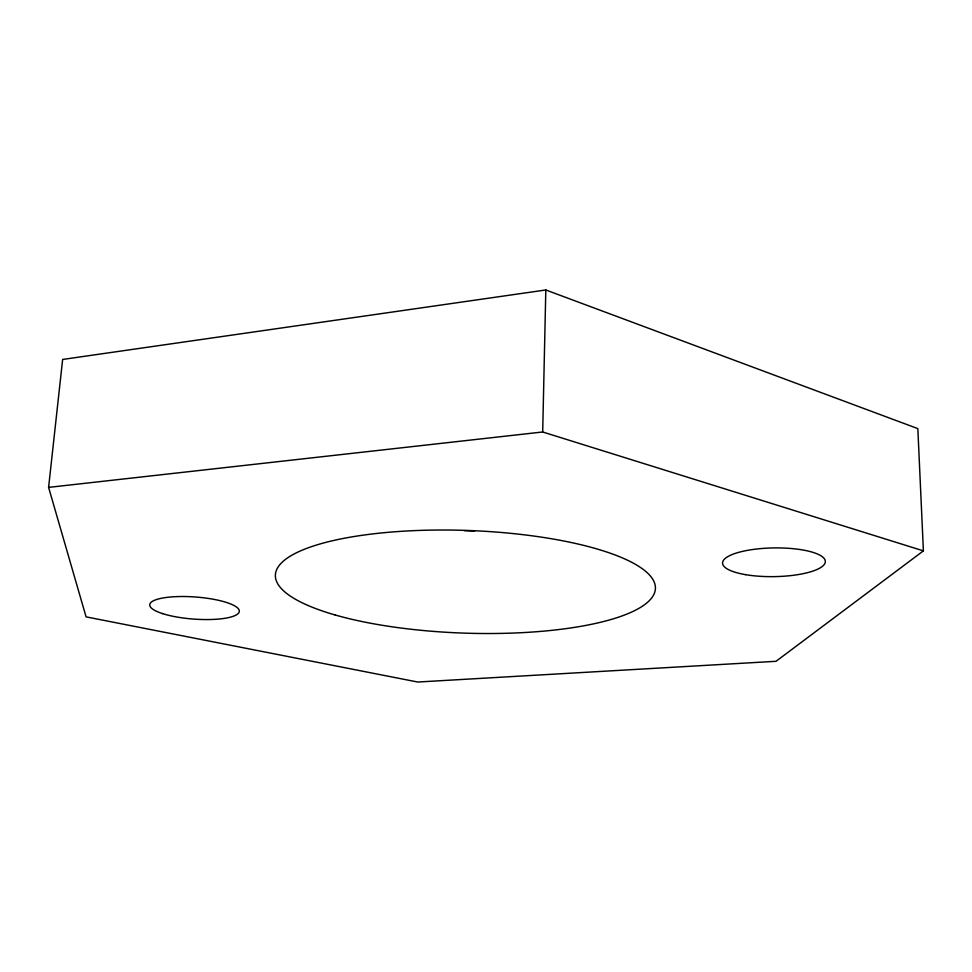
<?xml version="1.0" encoding="UTF-8"?>
<svg xmlns="http://www.w3.org/2000/svg" width="972" height="972" viewBox="0 0 972 972"><rect width="100%" height="100%" fill="white"/><g stroke="black" fill="none" stroke-linecap="round" stroke-linejoin="round"><path stroke-width="1.46" d="M923.4 550.869L542.692 431.981L545.814 289.972L62.645 359.446L48.6 487.385L86.083 616.868L417.717 682.028L776.033 661.3L923.4 550.869L917.835 428.616L545.814 289.972M48.6 487.385L542.692 431.981M474.567 530.967A186.393 61.588 2 0 1 464.215 530.651M162.616 613.624A44.882 11.069 4.2 0 0 237.69 613.976A44.882 11.069 4.2 0 0 183.344 596.516A44.882 11.069 4.2 0 0 162.616 613.624M745.597 574.659A51.37 14.349 -0.9 0 0 825.228 562.436A51.37 14.349 -0.9 0 0 751.04 549.763A51.37 14.349 -0.9 0 0 745.597 574.659M335.061 614.948A190.135 51.358 2 0 0 650.329 599.578A190.135 51.358 2 0 0 410.792 530.785A190.135 51.358 2 0 0 335.061 614.948"/></g></svg>
